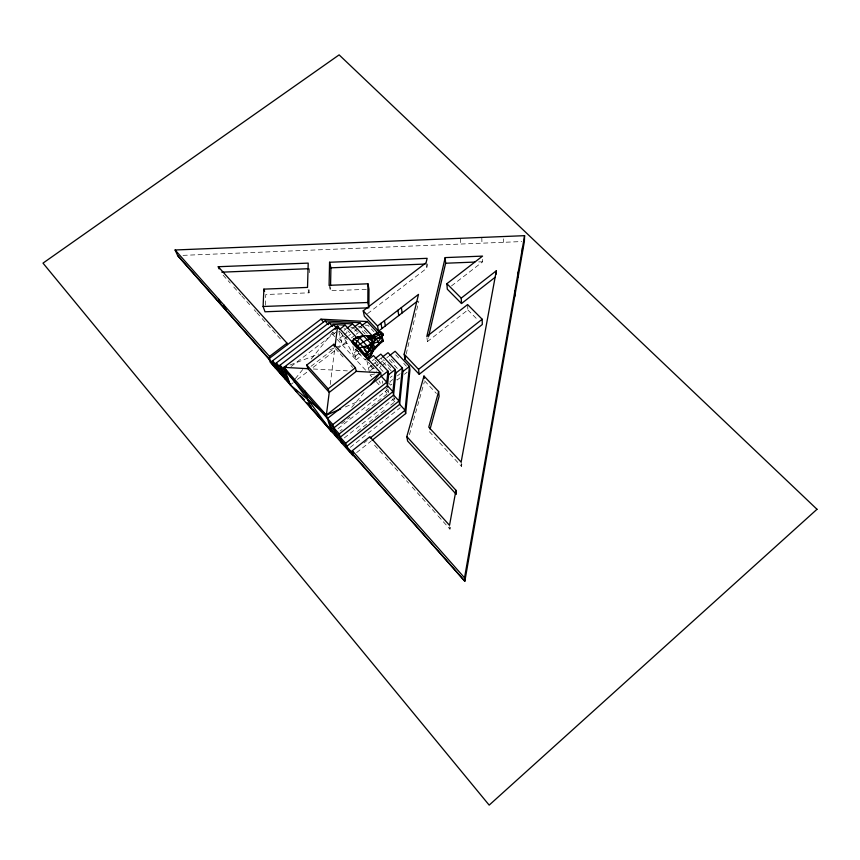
<?xml version="1.0" encoding="UTF-8"?>
<svg xmlns="http://www.w3.org/2000/svg" width="860" height="860" viewBox="0 0 860 860"><rect width="100%" height="100%" fill="white"/><g stroke="black" fill="none" stroke-linecap="round" stroke-linejoin="round"><path stroke-width="0.64" stroke-dasharray="4.3 3.22" d="M503.337 242.316L503.358 238.854M366.328 289.358L330.466 290.744L330.541 286.928M265.31 305.139L265.772 294.507L309.052 292.83L309.202 287.455M309.611 272.684L309.718 268.664M330.229 384.506L334.841 348.02L339.313 352.879M438.288 516.15L449.952 529.147L450.425 526.567M429.355 431.677L461.465 466.389L461.949 463.744M467.603 304.569L467.862 309.923L427.42 341.603L428.323 337.679M406.2 354.019L418.841 301.086M367.5 313.685L426.657 268.352L427.71 263.955M409.425 434.633L424.249 382.206M295.335 378.701L302.86 369.381M311.223 359.018L332.777 332.293M351.686 407.446L364.081 392.558M357.61 348.279L355.137 349.612L365.135 359.899L366.887 357.814M364.006 442.932L367.102 440.471M356.631 452.596L370.983 441.18M350.289 447.34L400.233 407.704M344.333 437.912L394.213 398.492L396.019 400.448M357.438 431.451L384.452 410.08M390.687 405.146L393.805 402.673M341.667 423.658L349.956 417.143M385.989 388.795L388.763 386.613M388.849 383.248L390.612 385.151L392.461 383.7M399.835 377.895L397.073 380.066L396.675 377.755M404.437 374.283L407.188 372.111M338.012 428.667L388.15 389.204M340.033 431.086L342.119 429.452M365.984 410.639L388.817 392.644L388.376 390.354M390.246 377.486L392.106 376.013M392.751 379.518L389.967 381.7L390.612 385.151M397.395 375.874L400.169 373.691M379.238 367.747L381.077 366.317M382.915 364.877L385.667 362.726M372.38 360.684L374.261 359.222M368.467 367.919L371.273 365.737M372.208 365.016L376.873 361.383M377.798 360.652L381.528 357.749L384.216 360.63M370.176 370.735L378.529 364.221M379.454 363.5L385.925 358.459M386.839 357.738L388.688 356.298M354.374 352.675L357.169 350.514M355.234 356.276L358.932 353.417M341.356 333.175L356.083 359.835L361.608 355.567M451.457 285.95L482.675 261.762L482.578 257.237M347.859 336.335L341.398 341.302L337.969 337.582M348.773 335.637L350.611 334.217M357.964 328.574L354.298 331.401L353.438 327.681L350.848 327.542M358.878 327.875L360.716 326.467L367.661 333.873M311.04 366.306L334.841 348.02M291.153 384.28L293.238 382.678M297.42 379.464L307.858 371.434M313.083 367.413L336.056 349.74M337.109 348.945L348.741 339.99M351.482 337.883L355.137 335.067M356.201 334.25L358.33 332.616M291.088 366.467L337.496 330.971M344.183 330.337L346.053 328.907L343.441 328.778M343.248 335.497L340.463 337.625L338.733 335.765M344.172 334.787L346.956 332.648L346.354 330.154M351.589 329.1L353.438 327.681M345.344 406.952L360.781 400.308M289.949 365.038L318.705 353.998M329.896 349.697L334.863 347.795M336.11 347.311L349.794 342.291M365.135 359.899L365.833 359.663M366.876 360.727L370.026 374.949L375.207 373.853M183.019 255.355L521.751 241.563M478.708 261.913L482.675 261.762M365.263 325.134L367.887 325.273L370.477 328.025M358.05 326.327L360.716 326.467L361.522 330.165L365.844 334.776M313.298 368.994L347.354 370.875M467.862 309.923L477.794 319.942M355.578 349.117L358.986 352.621M424.614 380.926L436.396 393.428M371.348 328.95L373.939 331.702M395.74 354.868L400.179 359.577M403.727 363.35L406.393 366.177M391.364 359.147L395.815 363.898M397.32 368.381L389.344 359.867L388.903 357.491M354.309 328.617L357.792 332.347M387.796 364.457L392.267 369.252M391.128 370.875L382.227 361.34L381.528 357.749M347.805 330.788L349.547 332.669M375.154 360.19L380.55 365.984M383.055 371.488L375.003 362.834L374.508 360.426M339.248 330.917L348.106 340.463M357.072 350.149L358.856 352.073M368.316 362.275L369.746 363.823M371.348 365.554L376.648 371.273M332.841 332.035L334.551 333.884M386.129 389.731L388.817 392.644M332.121 333.863L334.669 336.625M337.217 339.377L365.661 370.23M370.026 374.949L371.789 376.863M376.196 381.646L379.722 385.463M385.033 391.214L386.806 393.149M392.16 398.943L394.847 401.856M340.205 353.858L344.666 358.717M350.923 365.532L352.707 367.478M223.127 275.189L230.222 283.08M233.769 287.025L240.864 294.926M241.746 295.904L250.615 305.773M254.162 309.729L255.936 311.696M256.817 312.685L261.247 317.619M262.139 318.608L266.568 323.543M267.46 324.532L282.531 341.302M374.573 445.179L384.441 456.165M385.334 457.165L388.924 461.164M389.827 462.164L397.9 471.162M401.491 475.161L408.672 483.159M412.262 487.158L437.396 515.151M370.359 364.941L373.39 370.51M379.034 380.883L380.313 383.227M308.127 289.583L309.052 292.83M338.872 331.412L342.323 344.925M329.09 285.327L330.466 290.744M352.912 346.569L356.083 359.835M359.835 353.503L360.125 354.739M382.27 381.023L382.743 383.366M393.579 395.084L394.632 400.738M426.969 337.754L427.42 341.603M449.662 526.6L449.952 529.147M426.076 262.762L426.657 268.352M461.143 462.099L461.465 466.389M460.304 238.306L460.605 244.057M481.815 237.424L481.944 243.186"/><path stroke-width="1.29" d="M219.128 268.922L218.236 266.729L308.202 263.117L307.514 287.423L263.88 289.132L263.096 306.504L265.009 311.782L368.897 307.837L367.833 302.505L367.929 283.8L329.09 285.327L329.563 262.257L427.14 258.333L426.076 262.762L363.221 310.836L364.328 316.114L378.529 331.164L417.025 301.441M368.897 306.515L368.983 289.25L367.929 283.8M363.017 336.561L363.447 335.798L366.618 335.604L374.906 337.238L381.625 333.336L383.281 334.411L378.271 341.871L373.208 343.355L370.112 350.009L365.403 355.32L365.339 356.513L359.942 350.977M330.562 285.649L330.917 267.815L329.563 262.257M514.753 296.377L514.893 290.927M375.971 333.992L375.981 333.358L380.905 332.003L383.281 334.411L379.475 332.207L373.562 335.873L368.026 338.066L376.787 333.218L380.486 336.464L383.076 341.205L374.745 347.676L368.542 358.566L367.392 352.815L362.748 346.601L357.642 341.366L353.879 338.958L351.966 341.517L352.783 343.613L358.147 349.128M518.075 277.458L518.236 271.889M522.278 253.496L522.471 247.777M270.266 360.598L177.654 255.571L175.096 249.991L524.6 235.672L524.385 241.456L464.83 581.242L351.762 453.532M372.025 440.341L405.662 413.574L409.94 369.95L409.414 366.425L395.127 351.278L389.612 355.578M382.453 357.029L388.032 352.686L402.373 367.962L402.953 371.509L399.642 404.361L346.58 446.426M375.196 358.502L380.819 354.127L395.224 369.52L395.847 373.079L393.579 395.084L340.248 437.181M367.822 359.985L373.498 355.578L387.967 371.112L388.645 374.68L387.473 385.731L333.863 427.871M335.002 346.741L337.582 326.359L380.593 372.713L381.324 376.315L386.785 382.206L387.473 385.731L392.934 391.633L393.579 395.084L399.029 400.986L399.642 404.361L405.092 410.263L405.662 413.574M366.736 358.695L371.574 354.858L371.412 352.621L374.906 337.238L367.252 339.668L360.19 343.978L358.05 345.709L358.663 348.408M430.054 429.151L439.116 396.31L438.621 391.536L423.98 376.046L406.823 436.579L455.961 490.318L449.522 525.331L369.875 436.729L352.288 450.704L353.546 455.048L464.83 581.242L464.529 577.823L524.6 235.672M495.274 277.167L461.519 303.526L461.207 298.13L496.317 270.782L461.143 462.099L428.753 427.151L438.621 391.536M373.348 351.127L375.035 347.343L382.754 340.216L381.883 335.604L382.818 335.583L381.99 333.702M461.519 303.526L447.297 289.175L446.877 283.703L482.557 256.108L445.19 257.602L426.829 336.464L467.603 304.569L482.17 319.232L482.31 324.5L419.218 374.293L404.963 359.19L404.178 354.169L418.498 294.399L377.529 325.983L378.529 331.164M428.635 336.378L445.62 263.235L445.19 257.602M404.963 359.19L405.587 356.599M379.475 332.207L382.818 335.583L376.261 338.614L373.476 342.312L372.154 345.892L373.455 350.622L371.09 354.997M381.883 335.604L383.076 341.205L382.077 340.893L375.154 348.784L374.132 348.042L378.626 345.032L379.625 343.086M370.327 344.021L372.154 345.892L371.058 343.559L363.447 335.798L359.781 337.915L355.836 343.441L352.611 341.56L365.403 355.32L351.966 341.517L354.116 339.829M376.787 333.218L373.562 335.873L367.069 335.787L373.476 342.312L367.392 352.815L364.382 353.654L355.836 343.441M366.618 335.604L372.573 341.667L367.757 346.075L362.748 346.601L360.265 347.988M335.185 329.326L337.582 326.359L338.84 328.627M370.649 384.667L380.593 372.713L356.276 371.369L329.24 392.396L326.359 415.122L331.605 431.569L306.483 402.512L310.944 407.425M375.154 348.784L373.208 343.355L376.261 338.614L381.485 337.98L379.916 336.389M365.339 356.513L371.412 352.621L369.972 349.224L359.781 337.915L358.061 337.045L353.879 338.958L354.266 339.356M374.745 347.676L379.013 343.57L376.261 338.614L373.562 335.873L372.165 335.669M371.477 340.022L374.906 337.238M382.087 333.207L381.13 333.615M353.546 455.048L352.858 455.596L351.966 452.5L352.654 451.952M370.198 438.009L405.092 410.263L409.414 366.425L402.953 371.509M347.87 449.253L345.634 443.265L399.029 400.986L402.373 367.962L395.847 373.079M337.238 437.245L332.831 424.571L280.059 365.145L333.325 324.521L345.129 325.123L357.459 338.367M419.218 374.293L418.551 369.37L482.17 319.232M340.839 441.191L342.183 443.523L339.259 433.956L392.934 391.633L395.224 369.52L388.645 374.68M332.831 424.571L386.785 382.206L387.967 371.112L327.434 418.498M380.593 372.713L326.359 415.122L290.315 384.925L283.908 367.36L337.582 326.359M328.176 388.87L355.395 367.736L333.831 344.269L306.751 365.048L307.934 368.693L329.24 392.396L328.176 388.87L306.751 365.048M361.63 325.768L367.113 321.554L378.421 333.551M339.496 329.444L345.129 325.123M346.978 328.197L352.568 323.919L363.973 336.11M354.363 326.972L359.888 322.726L372.122 335.744M367.113 321.554L320.973 319.178L268.9 358.738L270.255 362.264L352.858 455.596M275.243 367.887L272.555 360.834L325.026 320.93L359.888 322.726M280.242 373.541L276.275 362.974L329.133 322.704L352.568 323.919M270.051 357.867L269.502 356.438L286.993 343.161L218.236 266.729M372.917 335.594L375.981 333.358M353.879 338.958L358.082 337.066L363.027 335.927L363.533 336.443M340.657 408.973L326.359 415.122L283.908 367.36L286.326 366.435M378.497 344.387L379.023 344.215L378.626 345.032M367.757 346.075L371.8 344.881L371.284 344.355M363.027 335.927L358.061 337.045L358.298 337.915L358.082 337.066L359.781 337.915M221.805 272.168L308.396 268.718M330.917 267.815L425.055 264.063M445.62 263.235L474.741 262.074M263.096 306.504L367.833 302.505M307.934 368.693L283.908 367.36L331.605 431.569M362.748 346.601L369.993 349.246L367.413 346.612M372.573 341.667L373.476 342.312M446.877 283.703L461.207 298.13M370.294 345.279L372.649 347.687M367.575 347.408L370.112 350.009L367.392 352.815L364.35 349.697M363.221 310.836L377.529 325.983M404.178 354.169L418.551 369.37M333.325 324.521L336.808 328.273M329.133 322.704L332.583 326.435M325.026 320.93L328.434 324.629M320.973 319.178L323.51 321.93M456.327 494.392L407.608 441.029L406.823 436.579M276.275 362.974L286.52 374.519M328.498 421.83L339.259 433.956M175.096 249.991L269.502 356.438M272.555 360.834L287.799 378.024M329.541 425.119L345.634 443.265M177.654 255.571L289.067 381.496M330.584 428.366L351.966 452.5M271.545 362.931L287.24 380.658M301.279 396.514L303.913 399.491M312.696 409.414L330.272 429.258M350.224 451.801L346.161 447.2L350.16 451.844M271.491 362.985L290.669 384.646M300.333 395.568L303.849 399.535M334.604 434.268L336.357 436.256M340.775 441.244L342.538 443.233M351.697 453.575L353.223 455.305M352.288 450.704L464.529 577.823M308.675 404.157L311.309 407.135M348.214 448.985L350.493 451.586M381.98 333.949L380.905 332.003L381.27 332.981M366.07 357.061L367.295 359.308M218.59 299.033L220.848 304.333M223.912 305.031L226.137 310.299M280.059 365.145L285.262 379.217M263.88 289.132L264.633 291.282M286.993 343.161L287.487 344.613M304.924 391.01L310.761 408.016M333.831 344.269L334.508 346.773M355.395 367.736L356.276 371.369M380.98 323.317L381.947 328.52M384.431 320.662L385.366 325.886M397.943 310.245L398.76 315.545M401.362 307.611L402.158 312.922M423.98 376.046L424.292 378.486M455.961 490.318L456.241 493.371M496.317 270.782L496.317 274.114M817 509.281L489.179 805.121L43 263.128L339.119 54.879L817 509.281M296.883 391.547L295.13 389.558L296.818 391.59"/></g></svg>
